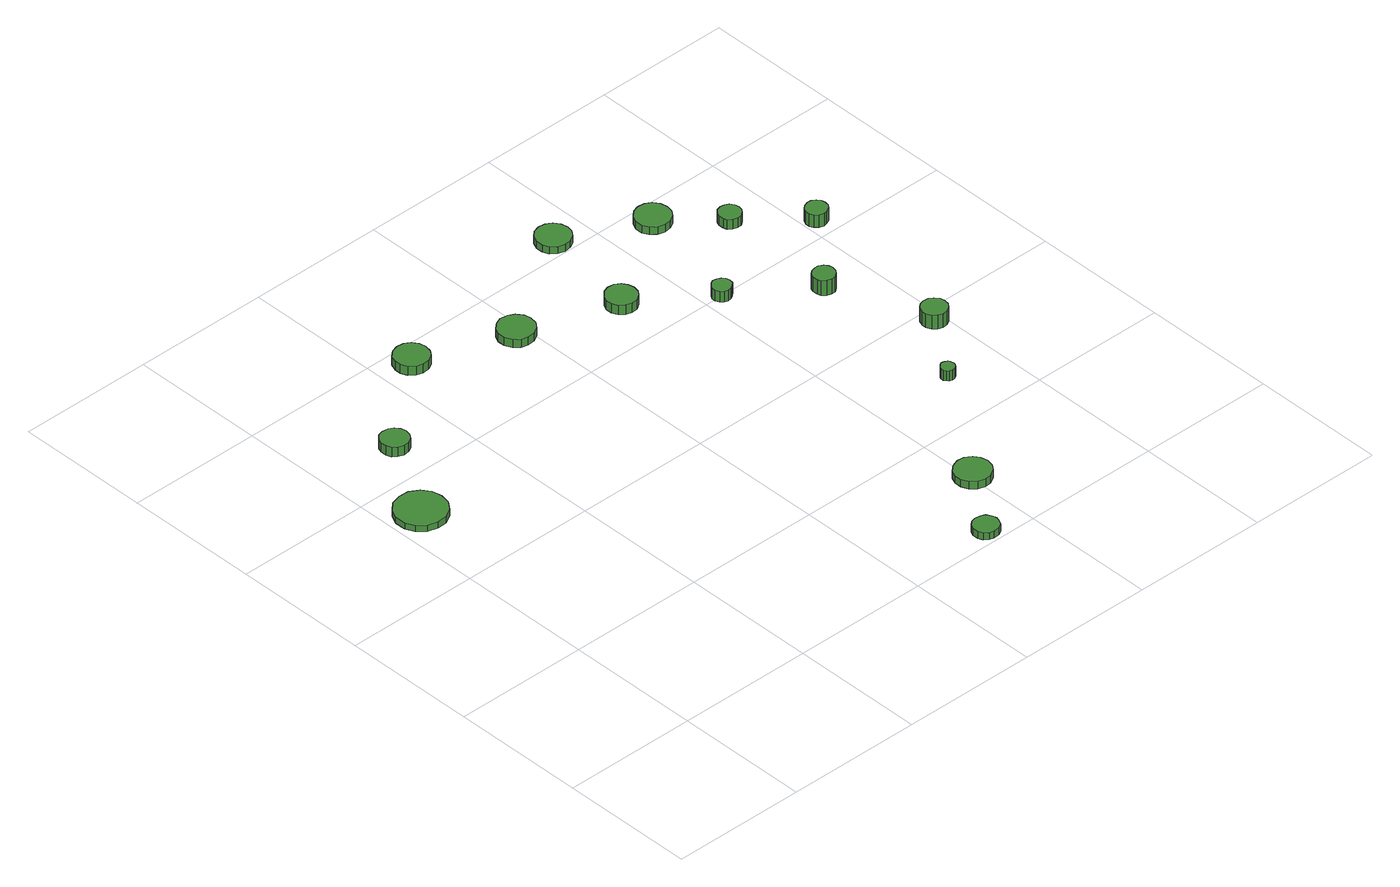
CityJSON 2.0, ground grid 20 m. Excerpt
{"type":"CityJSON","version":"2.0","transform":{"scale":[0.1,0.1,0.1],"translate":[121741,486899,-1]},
"CityObjects":{
"tree1":{"type":"SolitaryVegetationObject","attributes":{"function":"something"},"geometry":[{"type":"MultiSurface","lod":"1","boundaries":[[[0,1,2,3,4,5,6,7,8,9,10,11,12,13,14]],[[15,16,17,18,19,20,21,22,23,24,25,26,27,28,29]],[[0,29,28,1]],[[1,28,27,2]],[[2,27,26,3]],[[3,26,25,4]],[[4,25,24,5]],[[5,24,23,6]],[[6,23,22,7]],[[7,22,21,8]],[[8,21,20,9]],[[9,20,19,10]],[[10,19,18,11]],[[11,18,17,12]],[[12,17,16,13]],[[13,16,15,14]],[[14,15,29,0]]]}]},
"tree2":{"type":"SolitaryVegetationObject","attributes":{"function":"something"},"geometry":[{"type":"MultiSurface","lod":"1","boundaries":[[[30,31,32,33,34,35,36,37,38,39,40,41,42,43,44]],[[45,46,47,48,49,50,51,52,53,54,55,56,57,58,59]],[[30,59,58,31]],[[31,58,57,32]],[[32,57,56,33]],[[33,56,55,34]],[[34,55,54,35]],[[35,54,53,36]],[[36,53,52,37]],[[37,52,51,38]],[[38,51,50,39]],[[39,50,49,40]],[[40,49,48,41]],[[41,48,47,42]],[[42,47,46,43]],[[43,46,45,44]],[[44,45,59,30]]]}]},
"tree3":{"type":"SolitaryVegetationObject","attributes":{"function":"something"},"geometry":[{"type":"MultiSurface","lod":"1","boundaries":[[[60,61,62,63,64,65,66,67,68,69,70,71,72,73,74]],[[75,76,77,78,79,80,81,82,83,84,85,86,87,88,89]],[[60,89,88,61]],[[61,88,87,62]],[[62,87,86,63]],[[63,86,85,64]],[[64,85,84,65]],[[65,84,83,66]],[[66,83,82,67]],[[67,82,81,68]],[[68,81,80,69]],[[69,80,79,70]],[[70,79,78,71]],[[71,78,77,72]],[[72,77,76,73]],[[73,76,75,74]],[[74,75,89,60]]]}]},
"tree4":{"type":"SolitaryVegetationObject","attributes":{"function":"something"}},
"tree5":{"type":"SolitaryVegetationObject","attributes":{"function":"something"},"geometry":[{"type":"MultiSurface","lod":"1","boundaries":[[[90,91,92,93,94,95,96,97,98,99,100,101,102,103,104]],[[105,106,107,108,109,110,111,112,113,114,115,116,117,118,119]],[[90,119,118,91]],[[91,118,117,92]],[[92,117,116,93]],[[93,116,115,94]],[[94,115,114,95]],[[95,114,113,96]],[[96,113,112,97]],[[97,112,111,98]],[[98,111,110,99]],[[99,110,109,100]],[[100,109,108,101]],[[101,108,107,102]],[[102,107,106,103]],[[103,106,105,104]],[[104,105,119,90]]]}]},
"tree6":{"type":"SolitaryVegetationObject","attributes":{"function":"something"},"geometry":[{"type":"MultiSurface","lod":"1","boundaries":[[[120,121,122,123,124,125,126,127,128,129,130,131,132,133,134]],[[135,136,137,138,139,140,141,142,143,144,145,146,147,148,149]],[[120,149,148,121]],[[121,148,147,122]],[[122,147,146,123]],[[123,146,145,124]],[[124,145,144,125]],[[125,144,143,126]],[[126,143,142,127]],[[127,142,141,128]],[[128,141,140,129]],[[129,140,139,130]],[[130,139,138,131]],[[131,138,137,132]],[[132,137,136,133]],[[133,136,135,134]],[[134,135,149,120]]]}]},
"tree7":{"type":"SolitaryVegetationObject","attributes":{"function":"something"}},
"tree8":{"type":"SolitaryVegetationObject","attributes":{"function":"something"},"geometry":[{"type":"MultiSurface","lod":"1","boundaries":[[[150,151,152,153,154,155,156,157,158,159,160,161,162,163,164]],[[165,166,167,168,169,170,171,172,173,174,175,176,177,178,179]],[[150,179,178,151]],[[151,178,177,152]],[[152,177,176,153]],[[153,176,175,154]],[[154,175,174,155]],[[155,174,173,156]],[[156,173,172,157]],[[157,172,171,158]],[[158,171,170,159]],[[159,170,169,160]],[[160,169,168,161]],[[161,168,167,162]],[[162,167,166,163]],[[163,166,165,164]],[[164,165,179,150]]]}]},
"tree9":{"type":"SolitaryVegetationObject","attributes":{"function":"something"},"geometry":[{"type":"MultiSurface","lod":"1","boundaries":[[[180,181,182,183,184,185,186,187,188,189,190,191,192,193,194]],[[195,196,197,198,199,200,201,202,203,204,205,206,207,208,209]],[[180,209,208,181]],[[181,208,207,182]],[[182,207,206,183]],[[183,206,205,184]],[[184,205,204,185]],[[185,204,203,186]],[[186,203,202,187]],[[187,202,201,188]],[[188,201,200,189]],[[189,200,199,190]],[[190,199,198,191]],[[191,198,197,192]],[[192,197,196,193]],[[193,196,195,194]],[[194,195,209,180]]]}]},
"tree10":{"type":"SolitaryVegetationObject","attributes":{"function":"something"}},
"tree11":{"type":"SolitaryVegetationObject","attributes":{"function":"something"}},
"tree12":{"type":"SolitaryVegetationObject","attributes":{"function":"something"},"geometry":[{"type":"MultiSurface","lod":"1","boundaries":[[[210,211,212,213,214,215,216,217,218,219,220,221,222,223,224]],[[225,226,227,228,229,230,231,232,233,234,235,236,237,238,239]],[[210,239,238,211]],[[211,238,237,212]],[[212,237,236,213]],[[213,236,235,214]],[[214,235,234,215]],[[215,234,233,216]],[[216,233,232,217]],[[217,232,231,218]],[[218,231,230,219]],[[219,230,229,220]],[[220,229,228,221]],[[221,228,227,222]],[[222,227,226,223]],[[223,226,225,224]],[[224,225,239,210]]]}]},
"tree13":{"type":"SolitaryVegetationObject","attributes":{"function":"something"},"geometry":[{"type":"MultiSurface","lod":"1","boundaries":[[[240,241,242,243,244,245,246,247,248,249,250,251,252,253,254]],[[255,256,257,258,259,260,261,262,263,264,265,266,267,268,269]],[[240,269,268,241]],[[241,268,267,242]],[[242,267,266,243]],[[243,266,265,244]],[[244,265,264,245]],[[245,264,263,246]],[[246,263,262,247]],[[247,262,261,248]],[[248,261,260,249]],[[249,260,259,250]],[[250,259,258,251]],[[251,258,257,252]],[[252,257,256,253]],[[253,256,255,254]],[[254,255,269,240]]]}]},
"tree14":{"type":"SolitaryVegetationObject","attributes":{"function":"something"},"geometry":[{"type":"MultiSurface","lod":"1","boundaries":[[[270,271,272,273,274,275,276,277,278,279,280,281,282,283,284]],[[285,286,287,288,289,290,291,292,293,294,295,296,297,298,299]],[[270,299,298,271]],[[271,298,297,272]],[[272,297,296,273]],[[273,296,295,274]],[[274,295,294,275]],[[275,294,293,276]],[[276,293,292,277]],[[277,292,291,278]],[[278,291,290,279]],[[279,290,289,280]],[[280,289,288,281]],[[281,288,287,282]],[[282,287,286,283]],[[283,286,285,284]],[[284,285,299,270]]]}]},
"tree15":{"type":"SolitaryVegetationObject","attributes":{"function":"something"},"geometry":[{"type":"MultiSurface","lod":"1","boundaries":[[[300,301,302,303,304,305,306,307,308,309,310,311,312,313,314]],[[315,316,317,318,319,320,321,322,323,324,325,326,327,328,329]],[[300,329,328,301]],[[301,328,327,302]],[[302,327,326,303]],[[303,326,325,304]],[[304,325,324,305]],[[305,324,323,306]],[[306,323,322,307]],[[307,322,321,308]],[[308,321,320,309]],[[309,320,319,310]],[[310,319,318,311]],[[311,318,317,312]],[[312,317,316,313]],[[313,316,315,314]],[[314,315,329,300]]]}]},
"tree16":{"type":"SolitaryVegetationObject","attributes":{"function":"something"},"geometry":[{"type":"MultiSurface","lod":"1","boundaries":[[[330,331,332,333,334,335,336,337,338,339,340,341,342,343,344]],[[345,346,347,348,349,350,351,352,353,354,355,356,357,358,359]],[[330,359,358,331]],[[331,358,357,332]],[[332,357,356,333]],[[333,356,355,334]],[[334,355,354,335]],[[335,354,353,336]],[[336,353,352,337]],[[337,352,351,338]],[[338,351,350,339]],[[339,350,349,340]],[[340,349,348,341]],[[341,348,347,342]],[[342,347,346,343]],[[343,346,345,344]],[[344,345,359,330]]]}]},
"tree17":{"type":"SolitaryVegetationObject","attributes":{"function":"something"},"geometry":[{"type":"MultiSurface","lod":"1","boundaries":[[[360,361,362,363,364,365,366,367,368,369,370,371,372,373,374]],[[375,376,377,378,379,380,381,382,383,384,385,386,387,388,389]],[[360,389,388,361]],[[361,388,387,362]],[[362,387,386,363]],[[363,386,385,364]],[[364,385,384,365]],[[365,384,383,366]],[[366,383,382,367]],[[367,382,381,368]],[[368,381,380,369]],[[369,380,379,370]],[[370,379,378,371]],[[371,378,377,372]],[[372,377,376,373]],[[373,376,375,374]],[[374,375,389,360]]]}]},
"tree18":{"type":"SolitaryVegetationObject","attributes":{"function":"something"},"geometry":[{"type":"MultiSurface","lod":"1","boundaries":[[[390,391,392,393,394,395,396,397,398,399,400,401,402,403,404]],[[405,406,407,408,409,410,411,412,413,414,415,416,417,418,419]],[[390,419,418,391]],[[391,418,417,392]],[[392,417,416,393]],[[393,416,415,394]],[[394,415,414,395]],[[395,414,413,396]],[[396,413,412,397]],[[397,412,411,398]],[[398,411,410,399]],[[399,410,409,400]],[[400,409,408,401]],[[401,408,407,402]],[[402,407,406,403]],[[403,406,405,404]],[[404,405,419,390]]]}]},
"tree19":{"type":"SolitaryVegetationObject","attributes":{"function":"something"},"geometry":[{"type":"MultiSurface","lod":"1","boundaries":[[[420,421,422,423,424,425,426,427,428,429,430,431,432,433,434]],[[435,436,437,438,439,440,441,442,443,444,445,446,447,448,449]],[[420,449,448,421]],[[421,448,447,422]],[[422,447,446,423]],[[423,446,445,424]],[[424,445,444,425]],[[425,444,443,426]],[[426,443,442,427]],[[427,442,441,428]],[[428,441,440,429]],[[429,440,439,430]],[[430,439,438,431]],[[431,438,437,432]],[[432,437,436,433]],[[433,436,435,434]],[[434,435,449,420]]]}]},
"tree20":{"type":"SolitaryVegetationObject","attributes":{"function":"something"}}
},
"vertices":[
[80,536,16],[77,551,16],[68,563,16],[55,571,16],[40,572,16],[25,568,16],[14,557,16],[8,544,16],[8,528,16],[14,515,16],[25,505,16],[40,500,16],[55,501,16],[68,509,16],[77,521,16],[77,521,6],[68,509,6],[55,501,6],[40,500,6],[25,505,6],[14,515,6],[8,528,6],[8,544,6],[14,557,6],[25,568,6],[40,572,6],[55,571,6],[68,563,6],[77,551,6],[80,536,6],
[135,659,20],[133,667,20],[128,674,20],[121,678,20],[112,679,20],[104,677,20],[98,671,20],[95,663,20],[95,655,20],[98,647,20],[104,642,20],[112,639,20],[121,640,20],[128,644,20],[133,651,20],[133,651,5],[128,644,5],[121,640,5],[112,639,5],[104,642,5],[98,647,5],[95,655,5],[95,663,5],[98,671,5],[104,677,5],[112,679,5],[121,678,5],[128,674,5],[133,667,5],[135,659,5],
[272,768,19],[270,778,19],[264,787,19],[255,792,19],[245,793,19],[235,790,19],[227,783,19],[223,773,19],[223,763,19],[227,754,19],[235,747,19],[245,744,19],[255,745,19],[264,750,19],[270,758,19],[270,758,5],[264,750,5],[255,745,5],[245,744,5],[235,747,5],[227,754,5],[223,763,5],[223,773,5],[227,783,5],[235,790,5],[245,793,5],[255,792,5],[264,787,5],[270,778,5],[272,768,5],
[558,22,16],[556,29,16],[552,36,16],[545,39,16],[537,40,16],[530,38,16],[524,33,16],[521,26,16],[521,18,16],[524,11,16],[530,6,16],[537,4,16],[545,5,16],[552,8,16],[556,15,16],[556,15,5],[552,8,5],[545,5,5],[537,4,5],[530,6,5],[524,11,5],[521,18,5],[521,26,5],[524,33,5],[530,38,5],[537,40,5],[545,39,5],[552,36,5],[556,29,5],[558,22,5],
[410,721,17],[408,731,17],[401,740,17],[392,745,17],[381,747,17],[371,743,17],[363,736,17],[358,726,17],[358,715,17],[363,705,17],[371,698,17],[381,695,17],[392,696,17],[401,701,17],[408,710,17],[408,710,4],[401,701,4],[392,696,4],[381,695,4],[371,698,4],[363,705,4],[358,715,4],[358,726,4],[363,736,4],[371,743,4],[381,747,4],[392,745,4],[401,740,4],[408,731,4],[410,721,4],
[629,114,17],[627,124,17],[621,133,17],[611,139,17],[601,140,17],[590,136,17],[582,129,17],[578,119,17],[578,109,17],[582,99,17],[590,91,17],[601,88,17],[611,89,17],[621,95,17],[627,103,17],[627,103,5],[621,95,5],[611,89,5],[601,88,5],[590,91,5],[582,99,5],[578,109,5],[578,119,5],[582,129,5],[590,136,5],[601,140,5],[611,139,5],[621,133,5],[627,124,5],[629,114,5],
[546,675,19],[544,684,19],[539,692,19],[531,697,19],[522,698,19],[513,695,19],[506,688,19],[502,680,19],[502,671,19],[506,662,19],[513,656,19],[522,653,19],[531,654,19],[539,659,19],[544,666,19],[544,666,4],[539,659,4],[531,654,4],[522,653,4],[513,656,4],[506,662,4],[502,671,4],[502,680,4],[506,688,4],[513,695,4],[522,698,4],[531,697,4],[539,692,4],[544,684,4],[546,675,4],
[572,825,16],[570,835,16],[564,844,16],[555,849,16],[545,850,16],[535,847,16],[527,840,16],[523,830,16],[523,820,16],[527,811,16],[535,804,16],[545,801,16],[555,802,16],[564,807,16],[570,815,16],[570,815,5],[564,807,5],[555,802,5],[545,801,5],[535,804,5],[527,811,5],[523,820,5],[523,830,5],[527,840,5],[535,847,5],[545,850,5],[555,849,5],[564,844,5],[570,835,5],[572,825,5],
[731,284,21],[730,289,21],[728,292,21],[724,294,21],[720,295,21],[716,293,21],[713,290,21],[711,287,21],[711,282,21],[713,279,21],[716,276,21],[720,274,21],[724,275,21],[728,277,21],[730,280,21],[730,280,5],[728,277,5],[724,275,5],[720,274,5],[716,276,5],[713,279,5],[711,282,5],[711,287,5],[713,290,5],[716,293,5],[720,295,5],[724,294,5],[728,292,5],[730,289,5],[731,284,5],
[641,600,22],[640,606,22],[636,610,22],[631,613,22],[625,614,22],[620,612,22],[616,608,22],[613,603,22],[613,597,22],[616,592,22],[620,588,22],[625,586,22],[631,587,22],[636,590,22],[640,594,22],[640,594,5],[636,590,5],[631,587,5],[625,586,5],[620,588,5],[616,592,5],[613,597,5],[613,603,5],[616,608,5],[620,612,5],[625,614,5],[631,613,5],[636,610,5],[640,606,5],[641,600,5],
[747,523,29],[746,529,29],[742,534,29],[736,538,29],[730,538,29],[723,536,29],[718,532,29],[716,526,29],[716,519,29],[718,513,29],[723,509,29],[730,507,29],[736,507,29],[742,511,29],[746,516,29],[746,516,5],[742,511,5],[736,507,5],[730,507,5],[723,509,5],[718,513,5],[716,519,5],[716,526,5],[718,532,5],[723,536,5],[730,538,5],[736,538,5],[742,534,5],[746,529,5],[747,523,5],
[691,768,17],[689,778,17],[683,787,17],[674,792,17],[664,793,17],[654,790,17],[646,783,17],[641,773,17],[641,762,17],[646,753,17],[654,746,17],[664,743,17],[674,744,17],[683,749,17],[689,757,17],[689,757,5],[683,749,5],[674,744,5],[664,743,5],[654,746,5],[646,753,5],[641,762,5],[641,773,5],[646,783,5],[654,790,5],[664,793,5],[674,792,5],[683,787,5],[689,778,5],[691,768,5],
[805,379,27],[804,386,27],[799,392,27],[793,396,27],[785,397,27],[778,395,27],[772,390,27],[769,382,27],[769,375,27],[772,368,27],[778,363,27],[785,360,27],[793,361,27],[799,365,27],[804,371,27],[804,371,5],[799,365,5],[793,361,5],[785,360,5],[778,363,5],[772,368,5],[769,375,5],[769,382,5],[772,390,5],[778,395,5],[785,397,5],[793,396,5],[799,392,5],[804,386,5],[805,379,5],
[753,702,21],[752,708,21],[748,714,21],[742,717,21],[736,718,21],[729,716,21],[724,711,21],[722,705,21],[722,698,21],[724,692,21],[729,688,21],[736,686,21],[742,686,21],[748,690,21],[752,695,21],[752,695,6],[748,690,6],[742,686,6],[736,686,6],[729,688,6],[724,692,6],[722,698,6],[722,705,6],[724,711,6],[729,716,6],[736,718,6],[742,717,6],[748,714,6],[752,708,6],[753,702,6],
[834,629,26],[833,635,26],[829,640,26],[823,644,26],[817,644,26],[811,642,26],[806,638,26],[803,632,26],[803,625,26],[806,620,26],[811,615,26],[817,613,26],[823,614,26],[829,617,26],[833,622,26],[833,622,6],[829,617,6],[823,614,6],[817,613,6],[811,615,6],[806,620,6],[803,625,6],[803,632,6],[806,638,6],[811,642,6],[817,644,6],[823,644,6],[829,640,6],[833,635,6],[834,629,6]
]}
